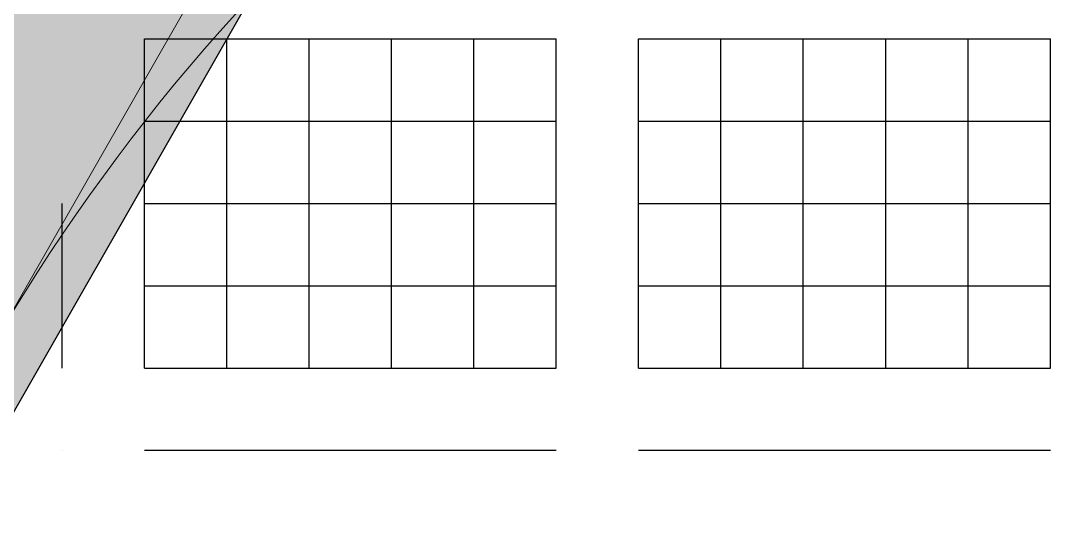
# Model space of a CAD drawing. Header units: millimetres. Extents: x 6 to 745025, y -1528 to 119936.
# Drawn here: x 180.164 to 180.701, y 110.298 to 110.556 of the extents above; entities that cross this region are included whole.
import ezdxf

# ---------------------------------------------------------------- set-up
doc = ezdxf.new("R2010")
doc.units = ezdxf.units.MM
doc.header["$MEASUREMENT"] = 0
doc.layers.get('0').update_dxf_attribs({"linetype": 'CONTINUOUS'})

msp = doc.modelspace()

# ---------------------------------------------------------------- hatches: boundary and pattern name
at = {"true_color": 0x000006}
h = msp.add_hatch(color=0, dxfattribs=at)
h.paths.add_polyline_path([(180.43877, 110.84278), (179.29577, 110.84278), (180.10011, 110.25011)])
h.paths.add_polyline_path([(179.29577, 110.84278), (180.10011, 110.25011), (179.63444, 110.25011)])

# ---------------------------------------------------------------- linework, layer by layer
at = {"color": 0, "linetype": 'Continuous', "lineweight": 25, "true_color": 0x000002}
for p, q in [((180.22711, 110.54644), (180.26944, 110.54644)), ((180.22711, 110.54644), (180.26944, 110.54644)), ((180.22711, 110.54644), (180.26944, 110.54644)), ((180.22711, 110.50411), (180.22711, 110.54644)), ((180.22711, 110.50411), (180.22711, 110.54644)), ((180.26944, 110.54644), (180.31177, 110.54644)), ((180.26944, 110.54644), (180.31177, 110.54644)), ((180.26944, 110.54644), (180.26944, 110.54644)), ((180.26944, 110.54644), (180.26944, 110.54644)), ((180.26944, 110.50411), (180.26944, 110.54644)), ((180.26944, 110.50411), (180.26944, 110.54644)), ((180.26944, 110.54644), (180.26944, 110.54644)), ((180.26944, 110.54644), (180.26944, 110.54644)), ((180.26944, 110.54644), (180.26944, 110.54644)), ((180.26944, 110.54644), (180.26944, 110.54644)), ((180.26944, 110.54644), (180.26944, 110.54644)), ((180.31177, 110.54644), (180.31177, 110.54644)), ((180.22711, 110.50411), (180.26944, 110.50411)), ((180.22711, 110.50411), (180.26944, 110.50411)), ((180.22711, 110.50411), (180.22711, 110.50411)), ((180.22711, 110.50411), (180.22711, 110.50411)), ((180.22711, 110.50411), (180.22711, 110.50411)), ((180.22711, 110.50411), (180.22711, 110.50411)), ((180.22711, 110.50411), (180.22711, 110.50411)), ((180.22711, 110.46178), (180.22711, 110.50411)), ((180.22711, 110.46178), (180.22711, 110.50411)), ((180.22711, 110.50411), (180.22711, 110.50411)), ((180.22711, 110.50411), (180.22711, 110.50411)), ((180.18477, 110.46178), (180.18477, 110.46178)), ((180.18477, 110.46178), (180.18477, 110.46178)), ((180.18477, 110.46178), (180.18477, 110.46178)), ((180.18477, 110.46178), (180.18477, 110.46178)), ((180.22711, 110.46178), (180.22711, 110.46178)), ((180.22711, 110.46178), (180.22711, 110.46178)), ((180.22711, 110.46178), (180.22711, 110.46178)), ((180.22711, 110.46178), (180.22711, 110.46178)), ((180.22711, 110.46178), (180.22711, 110.46178)), ((180.18477, 110.41944), (180.18477, 110.41944)), ((180.18477, 110.37711), (180.18477, 110.41944))]:
    msp.add_line(p, q, dxfattribs=at)
at = {"color": 0, "linetype": 'Continuous', "lineweight": 25, "true_color": 0x000001}
for p, q in [((180.18477, 110.46178), (180.18477, 110.46178)), ((180.18477, 110.46178), (180.18477, 110.46178)), ((180.18477, 110.41944), (180.18477, 110.41944)), ((180.18477, 110.41944), (180.18477, 110.41944)), ((180.18477, 110.41944), (180.18477, 110.41944)), ((180.18477, 110.41944), (180.18477, 110.41944)), ((180.18477, 110.41944), (180.18477, 110.41944)), ((180.18477, 110.41944), (180.18477, 110.41944)), ((180.18477, 110.41944), (180.18477, 110.41944)), ((180.18477, 110.37711), (180.18477, 110.41944)), ((180.18477, 110.37711), (180.18477, 110.41944)), ((180.18477, 110.37711), (180.18477, 110.41944)), ((180.18477, 110.37711), (180.18477, 110.41944)), ((180.18477, 110.37711), (180.18477, 110.37711)), ((180.18477, 110.37711), (180.18477, 110.37711)), ((180.18477, 110.37711), (180.18477, 110.37711)), ((180.18477, 110.37711), (180.18477, 110.37711)), ((180.18477, 110.37711), (180.18477, 110.37711)), ((180.18477, 110.37711), (180.18477, 110.37711)), ((180.18477, 110.37711), (180.18477, 110.37711)), ((180.18477, 110.37711), (180.18477, 110.37711)), ((180.18477, 110.37711), (180.18477, 110.37711)), ((180.18477, 110.33478), (180.18477, 110.33478)), ((180.18477, 110.33478), (180.18477, 110.33478)), ((180.18477, 110.33478), (180.18477, 110.33478)), ((180.18477, 110.33478), (180.18477, 110.33478)), ((180.18477, 110.33478), (180.18477, 110.33478)), ((180.18477, 110.33478), (180.18477, 110.33478)), ((180.18477, 110.33478), (180.18477, 110.33478)), ((180.18477, 110.33478), (180.18477, 110.33478)), ((180.18477, 110.33478), (180.18477, 110.33478)), ((180.18477, 110.33478), (180.18477, 110.33478)), ((180.18477, 110.33478), (180.18477, 110.33478)), ((180.18477, 110.33478), (180.18477, 110.33478)), ((180.18477, 110.33478), (180.18477, 110.33478)), ((180.18477, 110.33478), (180.18477, 110.33478)), ((180.22711, 110.33478), (180.22711, 110.33478)), ((180.22711, 110.33478), (180.22711, 110.33478)), ((180.22711, 110.33478), (180.22711, 110.33478)), ((180.22711, 110.33478), (180.22711, 110.33478)), ((180.22711, 110.33478), (180.22711, 110.33478)), ((180.22711, 110.33478), (180.22711, 110.33478)), ((180.22711, 110.33478), (180.22711, 110.33478)), ((180.22711, 110.33478), (180.22711, 110.33478)), ((180.26944, 110.33478), (180.26944, 110.33478)), ((180.26944, 110.33478), (180.26944, 110.33478)), ((180.26944, 110.33478), (180.26944, 110.33478)), ((180.26944, 110.33478), (180.26944, 110.33478)), ((180.26944, 110.33478), (180.26944, 110.33478)), ((180.26944, 110.33478), (180.26944, 110.33478)), ((180.26944, 110.33478), (180.26944, 110.33478)), ((180.31177, 110.33478), (180.31177, 110.33478)), ((180.31177, 110.33478), (180.31177, 110.33478)), ((180.31177, 110.33478), (180.31177, 110.33478)), ((180.31177, 110.33478), (180.31177, 110.33478)), ((180.31177, 110.33478), (180.31177, 110.33478)), ((180.31177, 110.33478), (180.31177, 110.33478)), ((180.31177, 110.33478), (180.31177, 110.33478)), ((180.35411, 110.33478), (180.35411, 110.33478)), ((180.35411, 110.33478), (180.35411, 110.33478)), ((180.35411, 110.33478), (180.35411, 110.33478)), ((180.35411, 110.33478), (180.35411, 110.33478)), ((180.35411, 110.33478), (180.35411, 110.33478)), ((180.35411, 110.33478), (180.35411, 110.33478)), ((180.35411, 110.33478), (180.35411, 110.33478)), ((180.39644, 110.33478), (180.39644, 110.33478)), ((180.39644, 110.33478), (180.39644, 110.33478)), ((180.39644, 110.33478), (180.39644, 110.33478)), ((180.39644, 110.33478), (180.39644, 110.33478)), ((180.39644, 110.33478), (180.39644, 110.33478)), ((180.39644, 110.33478), (180.39644, 110.33478)), ((180.39644, 110.33478), (180.39644, 110.33478)), ((180.43877, 110.33478), (180.43877, 110.33478)), ((180.43877, 110.33478), (180.43877, 110.33478)), ((180.43877, 110.33478), (180.43877, 110.33478)), ((180.43877, 110.33478), (180.43877, 110.33478)), ((180.43877, 110.33478), (180.43877, 110.33478)), ((180.43877, 110.33478), (180.43877, 110.33478)), ((180.43877, 110.33478), (180.43877, 110.33478)), ((180.48111, 110.33478), (180.48111, 110.33478)), ((180.48111, 110.33478), (180.48111, 110.33478)), ((180.48111, 110.33478), (180.48111, 110.33478)), ((180.48111, 110.33478), (180.48111, 110.33478)), ((180.48111, 110.33478), (180.48111, 110.33478)), ((180.48111, 110.33478), (180.48111, 110.33478)), ((180.48111, 110.33478), (180.48111, 110.33478)), ((180.48111, 110.33478), (180.48111, 110.33478)), ((180.52344, 110.33478), (180.52344, 110.33478)), ((180.52344, 110.33478), (180.52344, 110.33478)), ((180.52344, 110.33478), (180.52344, 110.33478)), ((180.52344, 110.33478), (180.52344, 110.33478)), ((180.52344, 110.33478), (180.52344, 110.33478)), ((180.52344, 110.33478), (180.52344, 110.33478)), ((180.52344, 110.33478), (180.52344, 110.33478)), ((180.56577, 110.33478), (180.56577, 110.33478)), ((180.56577, 110.33478), (180.56577, 110.33478)), ((180.56577, 110.33478), (180.56577, 110.33478)), ((180.56577, 110.33478), (180.56577, 110.33478)), ((180.56577, 110.33478), (180.56577, 110.33478)), ((180.56577, 110.33478), (180.56577, 110.33478)), ((180.56577, 110.33478), (180.56577, 110.33478)), ((180.60811, 110.33478), (180.60811, 110.33478)), ((180.60811, 110.33478), (180.60811, 110.33478)), ((180.60811, 110.33478), (180.60811, 110.33478)), ((180.60811, 110.33478), (180.60811, 110.33478)), ((180.60811, 110.33478), (180.60811, 110.33478)), ((180.60811, 110.33478), (180.60811, 110.33478)), ((180.60811, 110.33478), (180.60811, 110.33478)), ((180.65044, 110.33478), (180.65044, 110.33478)), ((180.65044, 110.33478), (180.65044, 110.33478)), ((180.65044, 110.33478), (180.65044, 110.33478)), ((180.65044, 110.33478), (180.65044, 110.33478)), ((180.65044, 110.33478), (180.65044, 110.33478)), ((180.65044, 110.33478), (180.65044, 110.33478)), ((180.65044, 110.33478), (180.65044, 110.33478)), ((180.69277, 110.33478), (180.69277, 110.33478)), ((180.69277, 110.33478), (180.69277, 110.33478)), ((180.69277, 110.33478), (180.69277, 110.33478)), ((180.69277, 110.33478), (180.69277, 110.33478)), ((180.69277, 110.33478), (180.69277, 110.33478)), ((180.69277, 110.33478), (180.69277, 110.33478)), ((180.69277, 110.33478), (180.69277, 110.33478))]:
    msp.add_line(p, q, dxfattribs=at)
at = {"color": 0, "linetype": 'Continuous', "lineweight": 18, "true_color": 0x000003}
msp.add_lwpolyline([(180.98911, 111.85878), (179.29577, 108.89544), (182.68244, 108.89544)], close=True, dxfattribs=at)
at = {"color": 0, "linetype": 'Continuous', "lineweight": -2, "true_color": 0x000006}
msp.add_lwpolyline([(180.43877, 110.84278), (179.29577, 110.84278), (180.10011, 110.25011)], close=True, dxfattribs=at)
at = {"color": 0, "linetype": 'Continuous', "lineweight": 25, "true_color": 0x000001}
for points in [[(180.26944, 110.54644), (180.31177, 110.54644), (180.35411, 110.54644), (180.39644, 110.54644), (180.43877, 110.54644)], [(180.26944, 110.54644), (180.31177, 110.54644), (180.35411, 110.54644), (180.39644, 110.54644), (180.43877, 110.54644)], [(180.26944, 110.54644), (180.31177, 110.54644), (180.35411, 110.54644), (180.39644, 110.54644), (180.43877, 110.54644)], [(180.26944, 110.54644), (180.31177, 110.54644), (180.35411, 110.54644), (180.39644, 110.54644), (180.43877, 110.54644)], [(180.26944, 110.54644), (180.31177, 110.54644), (180.35411, 110.54644), (180.39644, 110.54644), (180.43877, 110.54644)], [(180.26944, 110.37711), (180.26944, 110.41944), (180.26944, 110.46178), (180.26944, 110.50411), (180.26944, 110.54644)], [(180.26944, 110.37711), (180.26944, 110.41944), (180.26944, 110.46178), (180.26944, 110.50411), (180.26944, 110.54644)], [(180.26944, 110.37711), (180.26944, 110.41944), (180.26944, 110.46178), (180.26944, 110.50411), (180.26944, 110.54644)], [(180.26944, 110.37711), (180.26944, 110.41944), (180.26944, 110.46178), (180.26944, 110.50411), (180.26944, 110.54644)], [(180.26944, 110.37711), (180.26944, 110.41944), (180.26944, 110.46178), (180.26944, 110.50411), (180.26944, 110.54644)], [(180.31177, 110.54644), (180.35411, 110.54644), (180.39644, 110.54644), (180.43877, 110.54644)], [(180.31177, 110.54644), (180.35411, 110.54644), (180.39644, 110.54644), (180.43877, 110.54644)], [(180.31177, 110.37711), (180.31177, 110.41944), (180.31177, 110.46178), (180.31177, 110.50411), (180.31177, 110.54644)], [(180.31177, 110.37711), (180.31177, 110.41944), (180.31177, 110.46178), (180.31177, 110.50411), (180.31177, 110.54644)], [(180.31177, 110.37711), (180.31177, 110.41944), (180.31177, 110.46178), (180.31177, 110.50411), (180.31177, 110.54644)], [(180.31177, 110.37711), (180.31177, 110.41944), (180.31177, 110.46178), (180.31177, 110.50411), (180.31177, 110.54644)], [(180.31177, 110.37711), (180.31177, 110.41944), (180.31177, 110.46178), (180.31177, 110.50411), (180.31177, 110.54644)], [(180.31177, 110.37711), (180.31177, 110.41944), (180.31177, 110.46178), (180.31177, 110.50411), (180.31177, 110.54644)], [(180.31177, 110.37711), (180.31177, 110.41944), (180.31177, 110.46178), (180.31177, 110.50411), (180.31177, 110.54644)], [(180.35411, 110.37711), (180.35411, 110.41944), (180.35411, 110.46178), (180.35411, 110.50411), (180.35411, 110.54644)], [(180.35411, 110.37711), (180.35411, 110.41944), (180.35411, 110.46178), (180.35411, 110.50411), (180.35411, 110.54644)], [(180.35411, 110.37711), (180.35411, 110.41944), (180.35411, 110.46178), (180.35411, 110.50411), (180.35411, 110.54644)], [(180.35411, 110.37711), (180.35411, 110.41944), (180.35411, 110.46178), (180.35411, 110.50411), (180.35411, 110.54644)], [(180.35411, 110.37711), (180.35411, 110.41944), (180.35411, 110.46178), (180.35411, 110.50411), (180.35411, 110.54644)], [(180.35411, 110.37711), (180.35411, 110.41944), (180.35411, 110.46178), (180.35411, 110.50411), (180.35411, 110.54644)], [(180.35411, 110.37711), (180.35411, 110.41944), (180.35411, 110.46178), (180.35411, 110.50411), (180.35411, 110.54644)], [(180.39644, 110.37711), (180.39644, 110.41944), (180.39644, 110.46178), (180.39644, 110.50411), (180.39644, 110.54644)], [(180.39644, 110.37711), (180.39644, 110.41944), (180.39644, 110.46178), (180.39644, 110.50411), (180.39644, 110.54644)], [(180.39644, 110.37711), (180.39644, 110.41944), (180.39644, 110.46178), (180.39644, 110.50411), (180.39644, 110.54644)], [(180.39644, 110.37711), (180.39644, 110.41944), (180.39644, 110.46178), (180.39644, 110.50411), (180.39644, 110.54644)], [(180.39644, 110.37711), (180.39644, 110.41944), (180.39644, 110.46178), (180.39644, 110.50411), (180.39644, 110.54644)], [(180.39644, 110.37711), (180.39644, 110.41944), (180.39644, 110.46178), (180.39644, 110.50411), (180.39644, 110.54644)], [(180.39644, 110.37711), (180.39644, 110.41944), (180.39644, 110.46178), (180.39644, 110.50411), (180.39644, 110.54644)], [(180.43877, 110.37711), (180.43877, 110.41944), (180.43877, 110.46178), (180.43877, 110.50411), (180.43877, 110.54644)], [(180.43877, 110.37711), (180.43877, 110.41944), (180.43877, 110.46178), (180.43877, 110.50411), (180.43877, 110.54644)], [(180.43877, 110.37711), (180.43877, 110.41944), (180.43877, 110.46178), (180.43877, 110.50411), (180.43877, 110.54644)], [(180.43877, 110.37711), (180.43877, 110.41944), (180.43877, 110.46178), (180.43877, 110.50411), (180.43877, 110.54644)], [(180.43877, 110.37711), (180.43877, 110.41944), (180.43877, 110.46178), (180.43877, 110.50411), (180.43877, 110.54644)], [(180.43877, 110.37711), (180.43877, 110.41944), (180.43877, 110.46178), (180.43877, 110.50411), (180.43877, 110.54644)], [(180.43877, 110.37711), (180.43877, 110.41944), (180.43877, 110.46178), (180.43877, 110.50411), (180.43877, 110.54644)], [(180.48111, 110.54644), (180.52344, 110.54644), (180.56577, 110.54644), (180.60811, 110.54644), (180.65044, 110.54644), (180.69277, 110.54644)], [(180.48111, 110.54644), (180.52344, 110.54644), (180.56577, 110.54644), (180.60811, 110.54644), (180.65044, 110.54644), (180.69277, 110.54644)], [(180.48111, 110.54644), (180.52344, 110.54644), (180.56577, 110.54644), (180.60811, 110.54644), (180.65044, 110.54644), (180.69277, 110.54644)], [(180.48111, 110.54644), (180.52344, 110.54644), (180.56577, 110.54644), (180.60811, 110.54644), (180.65044, 110.54644), (180.69277, 110.54644)], [(180.48111, 110.54644), (180.52344, 110.54644), (180.56577, 110.54644), (180.60811, 110.54644), (180.65044, 110.54644), (180.69277, 110.54644)], [(180.48111, 110.54644), (180.52344, 110.54644), (180.56577, 110.54644), (180.60811, 110.54644), (180.65044, 110.54644), (180.69277, 110.54644)], [(180.48111, 110.54644), (180.52344, 110.54644), (180.56577, 110.54644), (180.60811, 110.54644), (180.65044, 110.54644), (180.69277, 110.54644)], [(180.48111, 110.37711), (180.48111, 110.41944), (180.48111, 110.46178), (180.48111, 110.50411), (180.48111, 110.54644)], [(180.48111, 110.37711), (180.48111, 110.41944), (180.48111, 110.46178), (180.48111, 110.50411), (180.48111, 110.54644)], [(180.48111, 110.37711), (180.48111, 110.41944), (180.48111, 110.46178), (180.48111, 110.50411), (180.48111, 110.54644)], [(180.48111, 110.37711), (180.48111, 110.41944), (180.48111, 110.46178), (180.48111, 110.50411), (180.48111, 110.54644)], [(180.48111, 110.37711), (180.48111, 110.41944), (180.48111, 110.46178), (180.48111, 110.50411), (180.48111, 110.54644)], [(180.48111, 110.37711), (180.48111, 110.41944), (180.48111, 110.46178), (180.48111, 110.50411), (180.48111, 110.54644)], [(180.48111, 110.37711), (180.48111, 110.41944), (180.48111, 110.46178), (180.48111, 110.50411), (180.48111, 110.54644)], [(180.48111, 110.37711), (180.48111, 110.41944), (180.48111, 110.46178), (180.48111, 110.50411), (180.48111, 110.54644)], [(180.52344, 110.37711), (180.52344, 110.41944), (180.52344, 110.46178), (180.52344, 110.50411), (180.52344, 110.54644)], [(180.52344, 110.37711), (180.52344, 110.41944), (180.52344, 110.46178), (180.52344, 110.50411), (180.52344, 110.54644)], [(180.52344, 110.37711), (180.52344, 110.41944), (180.52344, 110.46178), (180.52344, 110.50411), (180.52344, 110.54644)], [(180.52344, 110.37711), (180.52344, 110.41944), (180.52344, 110.46178), (180.52344, 110.50411), (180.52344, 110.54644)], [(180.52344, 110.37711), (180.52344, 110.41944), (180.52344, 110.46178), (180.52344, 110.50411), (180.52344, 110.54644)], [(180.52344, 110.37711), (180.52344, 110.41944), (180.52344, 110.46178), (180.52344, 110.50411), (180.52344, 110.54644)], [(180.52344, 110.37711), (180.52344, 110.41944), (180.52344, 110.46178), (180.52344, 110.50411), (180.52344, 110.54644)], [(180.56577, 110.37711), (180.56577, 110.41944), (180.56577, 110.46178), (180.56577, 110.50411), (180.56577, 110.54644)], [(180.56577, 110.37711), (180.56577, 110.41944), (180.56577, 110.46178), (180.56577, 110.50411), (180.56577, 110.54644)], [(180.56577, 110.37711), (180.56577, 110.41944), (180.56577, 110.46178), (180.56577, 110.50411), (180.56577, 110.54644)], [(180.56577, 110.37711), (180.56577, 110.41944), (180.56577, 110.46178), (180.56577, 110.50411), (180.56577, 110.54644)], [(180.56577, 110.37711), (180.56577, 110.41944), (180.56577, 110.46178), (180.56577, 110.50411), (180.56577, 110.54644)], [(180.56577, 110.37711), (180.56577, 110.41944), (180.56577, 110.46178), (180.56577, 110.50411), (180.56577, 110.54644)], [(180.56577, 110.37711), (180.56577, 110.41944), (180.56577, 110.46178), (180.56577, 110.50411), (180.56577, 110.54644)], [(180.60811, 110.37711), (180.60811, 110.41944), (180.60811, 110.46178), (180.60811, 110.50411), (180.60811, 110.54644)], [(180.60811, 110.37711), (180.60811, 110.41944), (180.60811, 110.46178), (180.60811, 110.50411), (180.60811, 110.54644)], [(180.60811, 110.37711), (180.60811, 110.41944), (180.60811, 110.46178), (180.60811, 110.50411), (180.60811, 110.54644)], [(180.60811, 110.37711), (180.60811, 110.41944), (180.60811, 110.46178), (180.60811, 110.50411), (180.60811, 110.54644)], [(180.60811, 110.37711), (180.60811, 110.41944), (180.60811, 110.46178), (180.60811, 110.50411), (180.60811, 110.54644)], [(180.60811, 110.37711), (180.60811, 110.41944), (180.60811, 110.46178), (180.60811, 110.50411), (180.60811, 110.54644)], [(180.60811, 110.37711), (180.60811, 110.41944), (180.60811, 110.46178), (180.60811, 110.50411), (180.60811, 110.54644)], [(180.65044, 110.37711), (180.65044, 110.41944), (180.65044, 110.46178), (180.65044, 110.50411), (180.65044, 110.54644)], [(180.65044, 110.37711), (180.65044, 110.41944), (180.65044, 110.46178), (180.65044, 110.50411), (180.65044, 110.54644)], [(180.65044, 110.37711), (180.65044, 110.41944), (180.65044, 110.46178), (180.65044, 110.50411), (180.65044, 110.54644)], [(180.65044, 110.37711), (180.65044, 110.41944), (180.65044, 110.46178), (180.65044, 110.50411), (180.65044, 110.54644)], [(180.65044, 110.37711), (180.65044, 110.41944), (180.65044, 110.46178), (180.65044, 110.50411), (180.65044, 110.54644)], [(180.65044, 110.37711), (180.65044, 110.41944), (180.65044, 110.46178), (180.65044, 110.50411), (180.65044, 110.54644)], [(180.65044, 110.37711), (180.65044, 110.41944), (180.65044, 110.46178), (180.65044, 110.50411), (180.65044, 110.54644)], [(180.69277, 110.37711), (180.69277, 110.41944), (180.69277, 110.46178), (180.69277, 110.50411), (180.69277, 110.54644)], [(180.69277, 110.37711), (180.69277, 110.41944), (180.69277, 110.46178), (180.69277, 110.50411), (180.69277, 110.54644)], [(180.69277, 110.37711), (180.69277, 110.41944), (180.69277, 110.46178), (180.69277, 110.50411), (180.69277, 110.54644)], [(180.69277, 110.37711), (180.69277, 110.41944), (180.69277, 110.46178), (180.69277, 110.50411), (180.69277, 110.54644)], [(180.69277, 110.37711), (180.69277, 110.41944), (180.69277, 110.46178), (180.69277, 110.50411), (180.69277, 110.54644)], [(180.69277, 110.37711), (180.69277, 110.41944), (180.69277, 110.46178), (180.69277, 110.50411), (180.69277, 110.54644)], [(180.69277, 110.37711), (180.69277, 110.41944), (180.69277, 110.46178), (180.69277, 110.50411), (180.69277, 110.54644)], [(180.22711, 110.50411), (180.26944, 110.50411), (180.31177, 110.50411), (180.35411, 110.50411), (180.39644, 110.50411), (180.43877, 110.50411)], [(180.22711, 110.50411), (180.26944, 110.50411), (180.31177, 110.50411), (180.35411, 110.50411), (180.39644, 110.50411), (180.43877, 110.50411)], [(180.22711, 110.50411), (180.26944, 110.50411), (180.31177, 110.50411), (180.35411, 110.50411), (180.39644, 110.50411), (180.43877, 110.50411)], [(180.22711, 110.50411), (180.26944, 110.50411), (180.31177, 110.50411), (180.35411, 110.50411), (180.39644, 110.50411), (180.43877, 110.50411)], [(180.22711, 110.50411), (180.26944, 110.50411), (180.31177, 110.50411), (180.35411, 110.50411), (180.39644, 110.50411), (180.43877, 110.50411)], [(180.22711, 110.37711), (180.22711, 110.41944), (180.22711, 110.46178), (180.22711, 110.50411)], [(180.22711, 110.37711), (180.22711, 110.41944), (180.22711, 110.46178), (180.22711, 110.50411)], [(180.22711, 110.37711), (180.22711, 110.41944), (180.22711, 110.46178), (180.22711, 110.50411)], [(180.22711, 110.37711), (180.22711, 110.41944), (180.22711, 110.46178), (180.22711, 110.50411)], [(180.26944, 110.50411), (180.31177, 110.50411), (180.35411, 110.50411), (180.39644, 110.50411), (180.43877, 110.50411)], [(180.26944, 110.50411), (180.31177, 110.50411), (180.35411, 110.50411), (180.39644, 110.50411), (180.43877, 110.50411)], [(180.26944, 110.37711), (180.26944, 110.41944), (180.26944, 110.46178), (180.26944, 110.50411)], [(180.26944, 110.37711), (180.26944, 110.41944), (180.26944, 110.46178), (180.26944, 110.50411)], [(180.48111, 110.50411), (180.52344, 110.50411), (180.56577, 110.50411), (180.60811, 110.50411), (180.65044, 110.50411), (180.69277, 110.50411)], [(180.48111, 110.50411), (180.52344, 110.50411), (180.56577, 110.50411), (180.60811, 110.50411), (180.65044, 110.50411), (180.69277, 110.50411)], [(180.48111, 110.50411), (180.52344, 110.50411), (180.56577, 110.50411), (180.60811, 110.50411), (180.65044, 110.50411), (180.69277, 110.50411)], [(180.48111, 110.50411), (180.52344, 110.50411), (180.56577, 110.50411), (180.60811, 110.50411), (180.65044, 110.50411), (180.69277, 110.50411)], [(180.48111, 110.50411), (180.52344, 110.50411), (180.56577, 110.50411), (180.60811, 110.50411), (180.65044, 110.50411), (180.69277, 110.50411)], [(180.48111, 110.50411), (180.52344, 110.50411), (180.56577, 110.50411), (180.60811, 110.50411), (180.65044, 110.50411), (180.69277, 110.50411)], [(180.48111, 110.50411), (180.52344, 110.50411), (180.56577, 110.50411), (180.60811, 110.50411), (180.65044, 110.50411), (180.69277, 110.50411)], [(180.18477, 110.37711), (180.18477, 110.41944), (180.18477, 110.46178)], [(180.18477, 110.37711), (180.18477, 110.41944), (180.18477, 110.46178)], [(180.22711, 110.46178), (180.26944, 110.46178), (180.31177, 110.46178), (180.35411, 110.46178), (180.39644, 110.46178), (180.43877, 110.46178)], [(180.22711, 110.46178), (180.26944, 110.46178), (180.31177, 110.46178), (180.35411, 110.46178), (180.39644, 110.46178), (180.43877, 110.46178)], [(180.22711, 110.46178), (180.26944, 110.46178), (180.31177, 110.46178), (180.35411, 110.46178), (180.39644, 110.46178), (180.43877, 110.46178)], [(180.22711, 110.46178), (180.26944, 110.46178), (180.31177, 110.46178), (180.35411, 110.46178), (180.39644, 110.46178), (180.43877, 110.46178)], [(180.22711, 110.46178), (180.26944, 110.46178), (180.31177, 110.46178), (180.35411, 110.46178), (180.39644, 110.46178), (180.43877, 110.46178)], [(180.22711, 110.46178), (180.26944, 110.46178), (180.31177, 110.46178), (180.35411, 110.46178), (180.39644, 110.46178), (180.43877, 110.46178)], [(180.22711, 110.46178), (180.26944, 110.46178), (180.31177, 110.46178), (180.35411, 110.46178), (180.39644, 110.46178), (180.43877, 110.46178)], [(180.22711, 110.37711), (180.22711, 110.41944), (180.22711, 110.46178)], [(180.22711, 110.37711), (180.22711, 110.41944), (180.22711, 110.46178)], [(180.22711, 110.37711), (180.22711, 110.41944), (180.22711, 110.46178)], [(180.22711, 110.37711), (180.22711, 110.41944), (180.22711, 110.46178)], [(180.48111, 110.46178), (180.52344, 110.46178), (180.56577, 110.46178), (180.60811, 110.46178), (180.65044, 110.46178), (180.69277, 110.46178)], [(180.48111, 110.46178), (180.52344, 110.46178), (180.56577, 110.46178), (180.60811, 110.46178), (180.65044, 110.46178), (180.69277, 110.46178)], [(180.48111, 110.46178), (180.52344, 110.46178), (180.56577, 110.46178), (180.60811, 110.46178), (180.65044, 110.46178), (180.69277, 110.46178)], [(180.48111, 110.46178), (180.52344, 110.46178), (180.56577, 110.46178), (180.60811, 110.46178), (180.65044, 110.46178), (180.69277, 110.46178)], [(180.48111, 110.46178), (180.52344, 110.46178), (180.56577, 110.46178), (180.60811, 110.46178), (180.65044, 110.46178), (180.69277, 110.46178)], [(180.48111, 110.46178), (180.52344, 110.46178), (180.56577, 110.46178), (180.60811, 110.46178), (180.65044, 110.46178), (180.69277, 110.46178)], [(180.48111, 110.46178), (180.52344, 110.46178), (180.56577, 110.46178), (180.60811, 110.46178), (180.65044, 110.46178), (180.69277, 110.46178)], [(180.22711, 110.41944), (180.26944, 110.41944), (180.31177, 110.41944), (180.35411, 110.41944), (180.39644, 110.41944), (180.43877, 110.41944)], [(180.22711, 110.41944), (180.26944, 110.41944), (180.31177, 110.41944), (180.35411, 110.41944), (180.39644, 110.41944), (180.43877, 110.41944)], [(180.22711, 110.41944), (180.26944, 110.41944), (180.31177, 110.41944), (180.35411, 110.41944), (180.39644, 110.41944), (180.43877, 110.41944)], [(180.22711, 110.41944), (180.26944, 110.41944), (180.31177, 110.41944), (180.35411, 110.41944), (180.39644, 110.41944), (180.43877, 110.41944)], [(180.22711, 110.41944), (180.26944, 110.41944), (180.31177, 110.41944), (180.35411, 110.41944), (180.39644, 110.41944), (180.43877, 110.41944)], [(180.22711, 110.41944), (180.26944, 110.41944), (180.31177, 110.41944), (180.35411, 110.41944), (180.39644, 110.41944), (180.43877, 110.41944)], [(180.22711, 110.41944), (180.26944, 110.41944), (180.31177, 110.41944), (180.35411, 110.41944), (180.39644, 110.41944), (180.43877, 110.41944)], [(180.48111, 110.41944), (180.52344, 110.41944), (180.56577, 110.41944), (180.60811, 110.41944), (180.65044, 110.41944), (180.69277, 110.41944)], [(180.48111, 110.41944), (180.52344, 110.41944), (180.56577, 110.41944), (180.60811, 110.41944), (180.65044, 110.41944), (180.69277, 110.41944)], [(180.48111, 110.41944), (180.52344, 110.41944), (180.56577, 110.41944), (180.60811, 110.41944), (180.65044, 110.41944), (180.69277, 110.41944)], [(180.48111, 110.41944), (180.52344, 110.41944), (180.56577, 110.41944), (180.60811, 110.41944), (180.65044, 110.41944), (180.69277, 110.41944)], [(180.48111, 110.41944), (180.52344, 110.41944), (180.56577, 110.41944), (180.60811, 110.41944), (180.65044, 110.41944), (180.69277, 110.41944)], [(180.48111, 110.41944), (180.52344, 110.41944), (180.56577, 110.41944), (180.60811, 110.41944), (180.65044, 110.41944), (180.69277, 110.41944)], [(180.48111, 110.41944), (180.52344, 110.41944), (180.56577, 110.41944), (180.60811, 110.41944), (180.65044, 110.41944), (180.69277, 110.41944)], [(180.22711, 110.37711), (180.26944, 110.37711), (180.31177, 110.37711), (180.35411, 110.37711), (180.39644, 110.37711), (180.43877, 110.37711)], [(180.22711, 110.37711), (180.26944, 110.37711), (180.31177, 110.37711), (180.35411, 110.37711), (180.39644, 110.37711), (180.43877, 110.37711)], [(180.22711, 110.37711), (180.26944, 110.37711), (180.31177, 110.37711), (180.35411, 110.37711), (180.39644, 110.37711), (180.43877, 110.37711)], [(180.22711, 110.37711), (180.26944, 110.37711), (180.31177, 110.37711), (180.35411, 110.37711), (180.39644, 110.37711), (180.43877, 110.37711)], [(180.22711, 110.37711), (180.26944, 110.37711), (180.31177, 110.37711), (180.35411, 110.37711), (180.39644, 110.37711), (180.43877, 110.37711)], [(180.22711, 110.37711), (180.26944, 110.37711), (180.31177, 110.37711), (180.35411, 110.37711), (180.39644, 110.37711), (180.43877, 110.37711)], [(180.22711, 110.37711), (180.26944, 110.37711), (180.31177, 110.37711), (180.35411, 110.37711), (180.39644, 110.37711), (180.43877, 110.37711)], [(180.22711, 110.37711), (180.26944, 110.37711), (180.31177, 110.37711), (180.35411, 110.37711), (180.39644, 110.37711), (180.43877, 110.37711)], [(180.48111, 110.37711), (180.52344, 110.37711), (180.56577, 110.37711), (180.60811, 110.37711), (180.65044, 110.37711), (180.69277, 110.37711)], [(180.48111, 110.37711), (180.52344, 110.37711), (180.56577, 110.37711), (180.60811, 110.37711), (180.65044, 110.37711), (180.69277, 110.37711)], [(180.48111, 110.37711), (180.52344, 110.37711), (180.56577, 110.37711), (180.60811, 110.37711), (180.65044, 110.37711), (180.69277, 110.37711)], [(180.48111, 110.37711), (180.52344, 110.37711), (180.56577, 110.37711), (180.60811, 110.37711), (180.65044, 110.37711), (180.69277, 110.37711)], [(180.48111, 110.37711), (180.52344, 110.37711), (180.56577, 110.37711), (180.60811, 110.37711), (180.65044, 110.37711), (180.69277, 110.37711)], [(180.48111, 110.37711), (180.52344, 110.37711), (180.56577, 110.37711), (180.60811, 110.37711), (180.65044, 110.37711), (180.69277, 110.37711)], [(180.48111, 110.37711), (180.52344, 110.37711), (180.56577, 110.37711), (180.60811, 110.37711), (180.65044, 110.37711), (180.69277, 110.37711)], [(180.48111, 110.37711), (180.52344, 110.37711), (180.56577, 110.37711), (180.60811, 110.37711), (180.65044, 110.37711), (180.69277, 110.37711)], [(180.22711, 110.33478), (180.26944, 110.33478), (180.31177, 110.33478), (180.35411, 110.33478), (180.39644, 110.33478), (180.43877, 110.33478)], [(180.22711, 110.33478), (180.26944, 110.33478), (180.31177, 110.33478), (180.35411, 110.33478), (180.39644, 110.33478), (180.43877, 110.33478)], [(180.22711, 110.33478), (180.26944, 110.33478), (180.31177, 110.33478), (180.35411, 110.33478), (180.39644, 110.33478), (180.43877, 110.33478)], [(180.22711, 110.33478), (180.26944, 110.33478), (180.31177, 110.33478), (180.35411, 110.33478), (180.39644, 110.33478), (180.43877, 110.33478)], [(180.22711, 110.33478), (180.26944, 110.33478), (180.31177, 110.33478), (180.35411, 110.33478), (180.39644, 110.33478), (180.43877, 110.33478)], [(180.22711, 110.33478), (180.26944, 110.33478), (180.31177, 110.33478), (180.35411, 110.33478), (180.39644, 110.33478), (180.43877, 110.33478)], [(180.22711, 110.33478), (180.26944, 110.33478), (180.31177, 110.33478), (180.35411, 110.33478), (180.39644, 110.33478), (180.43877, 110.33478)], [(180.48111, 110.33478), (180.52344, 110.33478), (180.56577, 110.33478), (180.60811, 110.33478), (180.65044, 110.33478), (180.69277, 110.33478)], [(180.48111, 110.33478), (180.52344, 110.33478), (180.56577, 110.33478), (180.60811, 110.33478), (180.65044, 110.33478), (180.69277, 110.33478)], [(180.48111, 110.33478), (180.52344, 110.33478), (180.56577, 110.33478), (180.60811, 110.33478), (180.65044, 110.33478), (180.69277, 110.33478)], [(180.48111, 110.33478), (180.52344, 110.33478), (180.56577, 110.33478), (180.60811, 110.33478), (180.65044, 110.33478), (180.69277, 110.33478)], [(180.48111, 110.33478), (180.52344, 110.33478), (180.56577, 110.33478), (180.60811, 110.33478), (180.65044, 110.33478), (180.69277, 110.33478)], [(180.48111, 110.33478), (180.52344, 110.33478), (180.56577, 110.33478), (180.60811, 110.33478), (180.65044, 110.33478), (180.69277, 110.33478)], [(180.48111, 110.33478), (180.52344, 110.33478), (180.56577, 110.33478), (180.60811, 110.33478), (180.65044, 110.33478), (180.69277, 110.33478)]]:
    msp.add_lwpolyline(points, dxfattribs=at)
at = {"color": 0, "linetype": 'Continuous', "lineweight": 18, "true_color": 0x000003}
for points in [[(181.01027, 111.85878), (179.9231, 111.85878), (179.04177, 110.97745), (179.04177, 109.89028)], [(181.01027, 110.88511), (180.46084, 110.88511), (180.01544, 110.43971), (180.01544, 109.89028)]]:
    msp.add_open_spline(points, degree=3, dxfattribs=at)

doc.saveas('drawing.dxf')
